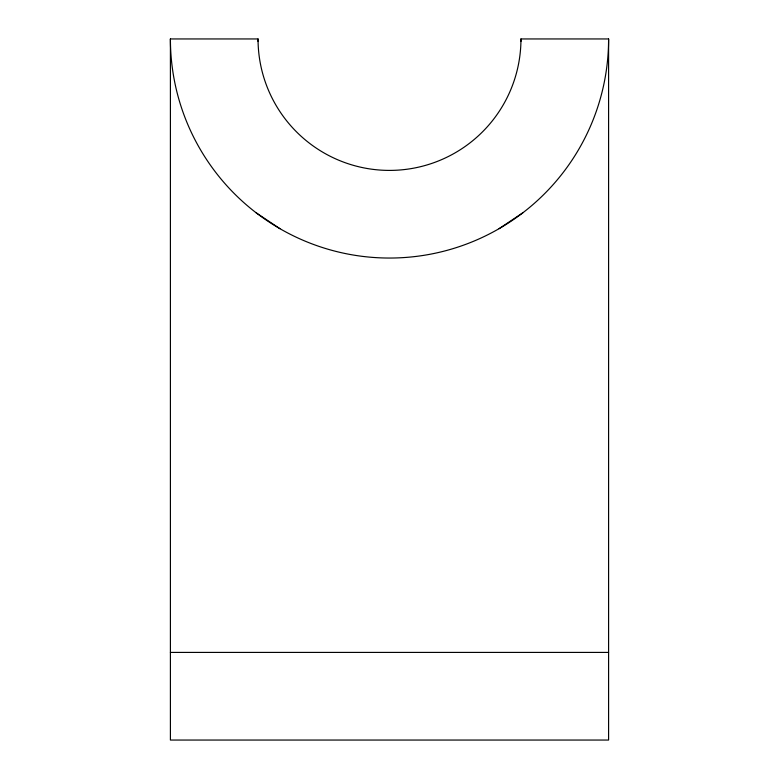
<?xml version="1.0" encoding="UTF-8"?>
<svg xmlns="http://www.w3.org/2000/svg" width="779" height="779" viewBox="0 0 779 779"><rect width="100%" height="100%" fill="white"/><g stroke="black" fill="none" stroke-linecap="round" stroke-linejoin="round"><path stroke-width="1.17" d="M499.047 228.695L522.875 212.764M170.406 38.95L258.044 38.95A131.456 131.456 0 0 0 389.5 170.406A131.456 131.456 0 0 0 520.956 38.95L608.594 38.95L608.594 740.05L170.406 740.05L170.406 38.95A219.094 219.094 0 0 0 389.5 258.044A219.094 219.094 0 0 0 608.594 38.95M170.406 652.413L608.594 652.413M256.125 212.764L279.953 228.695M520.956 38.95L520.956 41.384M258.044 38.95L258.044 41.384"/></g></svg>
